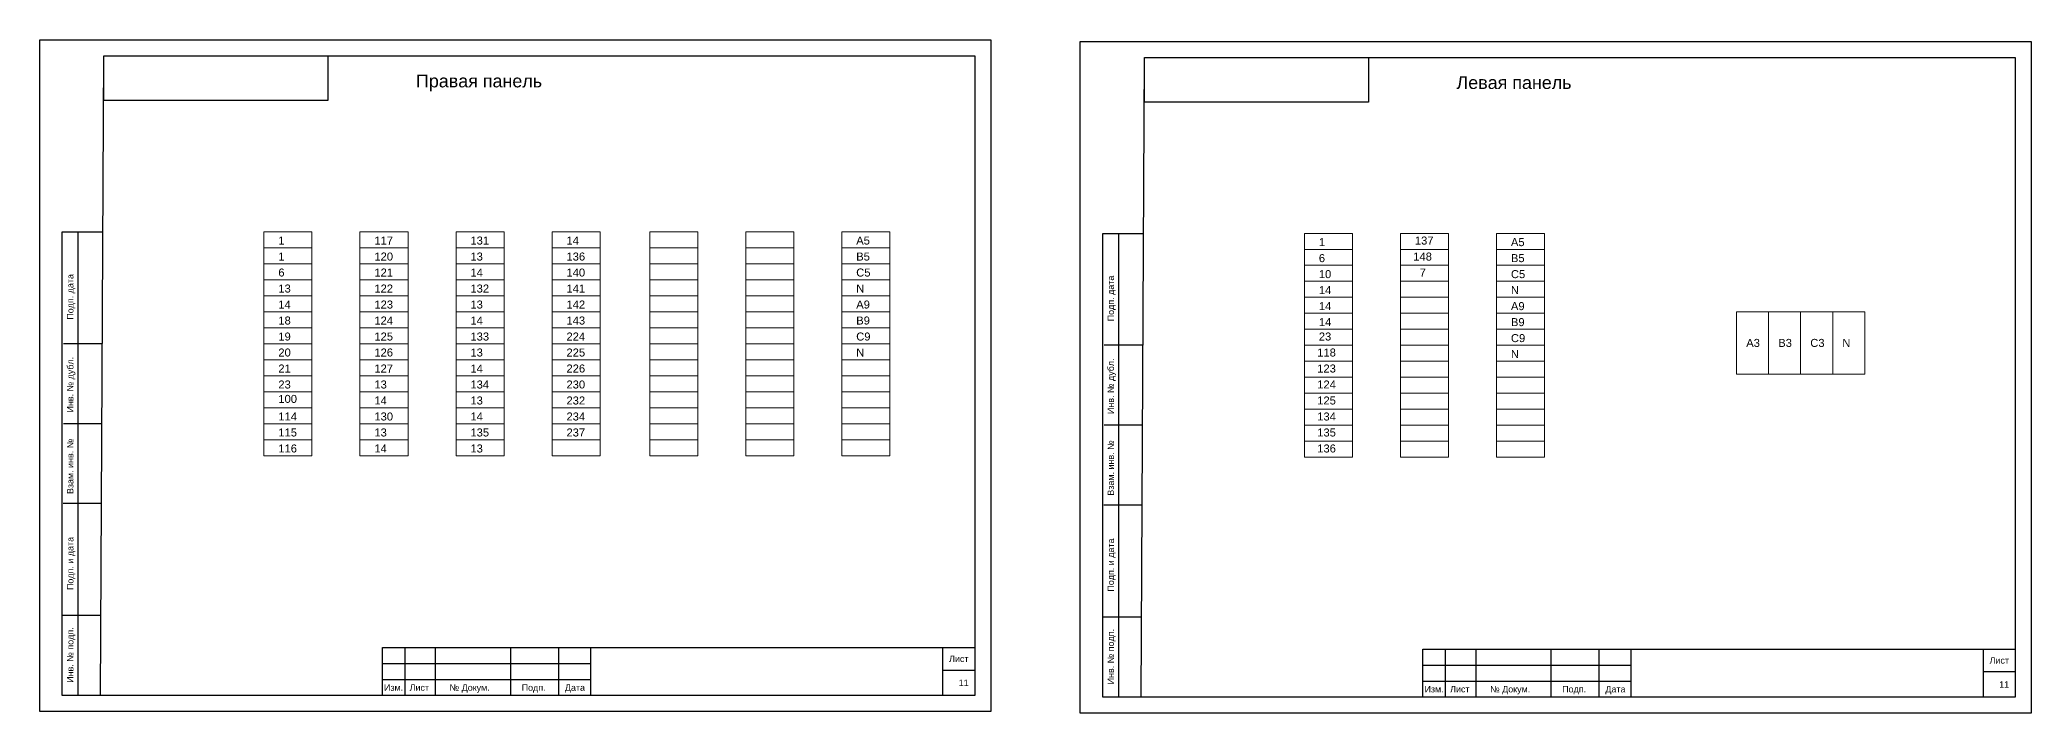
# Model space of a CAD drawing. Header units: millimetres. Extents: x 1674 to 4134, y 3039 to 4124.
# Drawn here: x 2650 to 3272, y 3290 to 3500 of the extents above; entities that cross this region are included whole.
import ezdxf

# ---------------------------------------------------------------- set-up
doc = ezdxf.new("R2010")
doc.units = ezdxf.units.MM
doc.layers.add('Аппаратура', color=7, linetype='Continuous', lineweight=20)
doc.layers.add('Рамки', color=7, linetype='Continuous', lineweight=25)
doc.styles.get("Standard").update_dxf_attribs({"font": 'arial.ttf'})

msp = doc.modelspace()

# ---------------------------------------------------------------- hatches: boundary and pattern name
at = {"layer": 'Аппаратура'}
h = msp.add_hatch(dxfattribs=at)
h.set_pattern_fill('ANGLE')
h.set_pattern_definition([(0, (-5, 5), (0, 6.985), [5.08, -1.905]), (90, (-5, 5), (-6.985, 4e-16), [5.08, -1.905])])
h.paths.add_polyline_path([(2726, 3445, 1), (2724, 3445, 1)])

# ---------------------------------------------------------------- linework, layer by layer
for points in [[(2720, 3440), (2735, 3440), (2735, 3435), (2720, 3435)], [(2750, 3440), (2765, 3440), (2765, 3435), (2750, 3435)], [(2780, 3440), (2795, 3440), (2795, 3435), (2780, 3435)], [(2810, 3440), (2825, 3440), (2825, 3435), (2810, 3435)], [(2840.5, 3440), (2855.5, 3440), (2855.5, 3435), (2840.5, 3435)], [(2870.5, 3440), (2885.5, 3440), (2885.5, 3435), (2870.5, 3435)], [(2900.5, 3440), (2915.5, 3440), (2915.5, 3435), (2900.5, 3435)], [(2720, 3435), (2735, 3435), (2735, 3430), (2720, 3430)], [(2750, 3435), (2765, 3435), (2765, 3430), (2750, 3430)], [(2780, 3435), (2795, 3435), (2795, 3430), (2780, 3430)], [(2810, 3435), (2825, 3435), (2825, 3430), (2810, 3430)], [(2840.5, 3435), (2855.5, 3435), (2855.5, 3430), (2840.5, 3430)], [(2870.5, 3435), (2885.5, 3435), (2885.5, 3430), (2870.5, 3430)], [(2900.5, 3435), (2915.5, 3435), (2915.5, 3430), (2900.5, 3430)], [(3045, 3439.5), (3060, 3439.5), (3060, 3434.5), (3045, 3434.5)], [(3045, 3434.5), (3060, 3434.5), (3060, 3429.5), (3045, 3429.5)], [(3075, 3439.5), (3090, 3439.5), (3090, 3434.5), (3075, 3434.5)], [(3075, 3434.5), (3090, 3434.5), (3090, 3429.5), (3075, 3429.5)], [(3105, 3439.5), (3120, 3439.5), (3120, 3434.5), (3105, 3434.5)], [(3105, 3434.5), (3120, 3434.5), (3120, 3429.5), (3105, 3429.5)], [(2720, 3430), (2735, 3430), (2735, 3425), (2720, 3425)], [(2750, 3430), (2765, 3430), (2765, 3425), (2750, 3425)], [(2780, 3430), (2795, 3430), (2795, 3425), (2780, 3425)], [(2810, 3430), (2825, 3430), (2825, 3425), (2810, 3425)], [(2840.5, 3430), (2855.5, 3430), (2855.5, 3425), (2840.5, 3425)], [(2870.5, 3430), (2885.5, 3430), (2885.5, 3425), (2870.5, 3425)], [(2900.5, 3430), (2915.5, 3430), (2915.5, 3425), (2900.5, 3425)], [(3045, 3429.5), (3060, 3429.5), (3060, 3424.5), (3045, 3424.5)], [(3075, 3429.5), (3090, 3429.5), (3090, 3424.5), (3075, 3424.5)], [(3105, 3429.5), (3120, 3429.5), (3120, 3424.5), (3105, 3424.5)], [(2720, 3425), (2735, 3425), (2735, 3420), (2720, 3420)], [(2750, 3425), (2765, 3425), (2765, 3420), (2750, 3420)], [(2780, 3425), (2795, 3425), (2795, 3420), (2780, 3420)], [(2810, 3425), (2825, 3425), (2825, 3420), (2810, 3420)], [(2840.5, 3425), (2855.5, 3425), (2855.5, 3420), (2840.5, 3420)], [(2870.5, 3425), (2885.5, 3425), (2885.5, 3420), (2870.5, 3420)], [(2900.5, 3425), (2915.5, 3425), (2915.5, 3420), (2900.5, 3420)], [(3045, 3424.5), (3060, 3424.5), (3060, 3419.5), (3045, 3419.5)], [(3075, 3424.5), (3090, 3424.5), (3090, 3419.5), (3075, 3419.5)], [(3105, 3424.5), (3120, 3424.5), (3120, 3419.5), (3105, 3419.5)], [(2720, 3420), (2735, 3420), (2735, 3415), (2720, 3415)], [(2720, 3415), (2735, 3415), (2735, 3410), (2720, 3410)], [(2750, 3420), (2765, 3420), (2765, 3415), (2750, 3415)], [(2750, 3415), (2765, 3415), (2765, 3410), (2750, 3410)], [(2780, 3420), (2795, 3420), (2795, 3415), (2780, 3415)], [(2780, 3415), (2795, 3415), (2795, 3410), (2780, 3410)], [(2810, 3420), (2825, 3420), (2825, 3415), (2810, 3415)], [(2810, 3415), (2825, 3415), (2825, 3410), (2810, 3410)], [(2840.5, 3420), (2855.5, 3420), (2855.5, 3415), (2840.5, 3415)], [(2840.5, 3415), (2855.5, 3415), (2855.5, 3410), (2840.5, 3410)], [(2870.5, 3420), (2885.5, 3420), (2885.5, 3415), (2870.5, 3415)], [(2870.5, 3415), (2885.5, 3415), (2885.5, 3410), (2870.5, 3410)], [(2900.5, 3420), (2915.5, 3420), (2915.5, 3415), (2900.5, 3415)], [(2900.5, 3415), (2915.5, 3415), (2915.5, 3410), (2900.5, 3410)], [(3045, 3419.5), (3060, 3419.5), (3060, 3414.5), (3045, 3414.5)], [(3075, 3419.5), (3090, 3419.5), (3090, 3414.5), (3075, 3414.5)], [(3105, 3419.5), (3120, 3419.5), (3120, 3414.5), (3105, 3414.5)], [(3180, 3415), (3190, 3415), (3190, 3395.5), (3180, 3395.5)], [(3190, 3415), (3200, 3415), (3200, 3395.5), (3190, 3395.5)], [(3200, 3415), (3210, 3415), (3210, 3395.5), (3200, 3395.5)], [(3210, 3415), (3220, 3415), (3220, 3395.5), (3210, 3395.5)], [(2720, 3410), (2735, 3410), (2735, 3405), (2720, 3405)], [(2750, 3410), (2765, 3410), (2765, 3405), (2750, 3405)], [(2780, 3410), (2795, 3410), (2795, 3405), (2780, 3405)], [(2810, 3410), (2825, 3410), (2825, 3405), (2810, 3405)], [(2840.5, 3410), (2855.5, 3410), (2855.5, 3405), (2840.5, 3405)], [(2870.5, 3410), (2885.5, 3410), (2885.5, 3405), (2870.5, 3405)], [(2900.5, 3410), (2915.5, 3410), (2915.5, 3405), (2900.5, 3405)], [(3045, 3414.5), (3060, 3414.5), (3060, 3409.5), (3045, 3409.5)], [(3045, 3409.5), (3060, 3409.5), (3060, 3404.5), (3045, 3404.5)], [(3075, 3414.5), (3090, 3414.5), (3090, 3409.5), (3075, 3409.5)], [(3075, 3409.5), (3090, 3409.5), (3090, 3404.5), (3075, 3404.5)], [(3105, 3414.5), (3120, 3414.5), (3120, 3409.5), (3105, 3409.5)], [(3105, 3409.5), (3120, 3409.5), (3120, 3404.5), (3105, 3404.5)], [(2720, 3405), (2735, 3405), (2735, 3400), (2720, 3400)], [(2750, 3405), (2765, 3405), (2765, 3400), (2750, 3400)], [(2780, 3405), (2795, 3405), (2795, 3400), (2780, 3400)], [(2810, 3405), (2825, 3405), (2825, 3400), (2810, 3400)], [(2840.5, 3405), (2855.5, 3405), (2855.5, 3400), (2840.5, 3400)], [(2870.5, 3405), (2885.5, 3405), (2885.5, 3400), (2870.5, 3400)], [(2900.5, 3405), (2915.5, 3405), (2915.5, 3400), (2900.5, 3400)], [(3045, 3404.5), (3060, 3404.5), (3060, 3399.5), (3045, 3399.5)], [(3075, 3404.5), (3090, 3404.5), (3090, 3399.5), (3075, 3399.5)], [(3105, 3404.5), (3120, 3404.5), (3120, 3399.5), (3105, 3399.5)], [(2720, 3400), (2735, 3400), (2735, 3395), (2720, 3395)], [(2750, 3400), (2765, 3400), (2765, 3395), (2750, 3395)], [(2780, 3400), (2795, 3400), (2795, 3395), (2780, 3395)], [(2810, 3400), (2825, 3400), (2825, 3395), (2810, 3395)], [(2840.5, 3400), (2855.5, 3400), (2855.5, 3395), (2840.5, 3395)], [(2870.5, 3400), (2885.5, 3400), (2885.5, 3395), (2870.5, 3395)], [(2900.5, 3400), (2915.5, 3400), (2915.5, 3395), (2900.5, 3395)], [(3045, 3399.5), (3060, 3399.5), (3060, 3394.5), (3045, 3394.5)], [(3075, 3399.5), (3090, 3399.5), (3090, 3394.5), (3075, 3394.5)], [(3105, 3399.5), (3120, 3399.5), (3120, 3394.5), (3105, 3394.5)], [(2720, 3395), (2735, 3395), (2735, 3390), (2720, 3390)], [(2720, 3390), (2735, 3390), (2735, 3385), (2720, 3385)], [(2750, 3395), (2765, 3395), (2765, 3390), (2750, 3390)], [(2750, 3390), (2765, 3390), (2765, 3385), (2750, 3385)], [(2780, 3395), (2795, 3395), (2795, 3390), (2780, 3390)], [(2780, 3390), (2795, 3390), (2795, 3385), (2780, 3385)], [(2810, 3395), (2825, 3395), (2825, 3390), (2810, 3390)], [(2810, 3390), (2825, 3390), (2825, 3385), (2810, 3385)], [(2840.5, 3395), (2855.5, 3395), (2855.5, 3390), (2840.5, 3390)], [(2840.5, 3390), (2855.5, 3390), (2855.5, 3385), (2840.5, 3385)], [(2870.5, 3395), (2885.5, 3395), (2885.5, 3390), (2870.5, 3390)], [(2870.5, 3390), (2885.5, 3390), (2885.5, 3385), (2870.5, 3385)], [(2900.5, 3395), (2915.5, 3395), (2915.5, 3390), (2900.5, 3390)], [(2900.5, 3390), (2915.5, 3390), (2915.5, 3385), (2900.5, 3385)], [(3045, 3394.5), (3060, 3394.5), (3060, 3389.5), (3045, 3389.5)], [(3075, 3394.5), (3090, 3394.5), (3090, 3389.5), (3075, 3389.5)], [(3105, 3394.5), (3120, 3394.5), (3120, 3389.5), (3105, 3389.5)], [(2720, 3385), (2735, 3385), (2735, 3380), (2720, 3380)], [(2750, 3385), (2765, 3385), (2765, 3380), (2750, 3380)], [(2780, 3385), (2795, 3385), (2795, 3380), (2780, 3380)], [(2810, 3385), (2825, 3385), (2825, 3380), (2810, 3380)], [(2840.5, 3385), (2855.5, 3385), (2855.5, 3380), (2840.5, 3380)], [(2870.5, 3385), (2885.5, 3385), (2885.5, 3380), (2870.5, 3380)], [(2900.5, 3385), (2915.5, 3385), (2915.5, 3380), (2900.5, 3380)], [(3045, 3389.5), (3060, 3389.5), (3060, 3384.5), (3045, 3384.5)], [(3045, 3384.5), (3060, 3384.5), (3060, 3379.5), (3045, 3379.5)], [(3075, 3389.5), (3090, 3389.5), (3090, 3384.5), (3075, 3384.5)], [(3075, 3384.5), (3090, 3384.5), (3090, 3379.5), (3075, 3379.5)], [(3105, 3389.5), (3120, 3389.5), (3120, 3384.5), (3105, 3384.5)], [(3105, 3384.5), (3120, 3384.5), (3120, 3379.5), (3105, 3379.5)], [(2720, 3380), (2735, 3380), (2735, 3375), (2720, 3375)], [(2750, 3380), (2765, 3380), (2765, 3375), (2750, 3375)], [(2780, 3380), (2795, 3380), (2795, 3375), (2780, 3375)], [(2810, 3380), (2825, 3380), (2825, 3375), (2810, 3375)], [(2840.5, 3380), (2855.5, 3380), (2855.5, 3375), (2840.5, 3375)], [(2870.5, 3380), (2885.5, 3380), (2885.5, 3375), (2870.5, 3375)], [(2900.5, 3380), (2915.5, 3380), (2915.5, 3375), (2900.5, 3375)], [(3045, 3379.5), (3060, 3379.5), (3060, 3374.5), (3045, 3374.5)], [(3075, 3379.5), (3090, 3379.5), (3090, 3374.5), (3075, 3374.5)], [(3105, 3379.5), (3120, 3379.5), (3120, 3374.5), (3105, 3374.5)], [(2720, 3375), (2735, 3375), (2735, 3370), (2720, 3370)], [(2750, 3375), (2765, 3375), (2765, 3370), (2750, 3370)], [(2780, 3375), (2795, 3375), (2795, 3370), (2780, 3370)], [(2810, 3375), (2825, 3375), (2825, 3370), (2810, 3370)], [(2840.5, 3375), (2855.5, 3375), (2855.5, 3370), (2840.5, 3370)], [(2870.5, 3375), (2885.5, 3375), (2885.5, 3370), (2870.5, 3370)], [(2900.5, 3375), (2915.5, 3375), (2915.5, 3370), (2900.5, 3370)], [(3045, 3374.5), (3060, 3374.5), (3060, 3369.5), (3045, 3369.5)], [(3075, 3374.5), (3090, 3374.5), (3090, 3369.5), (3075, 3369.5)], [(3105, 3374.5), (3120, 3374.5), (3120, 3369.5), (3105, 3369.5)]]:
    msp.add_lwpolyline(points, close=True, dxfattribs=at)
at = {"layer": 'Рамки'}
for p, q in [((2669, 3295), (2670, 3495)), ((2670, 3495), (2942, 3495)), ((2942, 3495), (2942, 3295)), ((2994, 3294.5), (2995, 3494.5)), ((2995, 3494.5), (3267, 3494.5)), ((3267, 3494.5), (3267, 3294.5)), ((2657, 3440), (2669.72, 3440)), ((2657, 3295), (2657, 3440)), ((2662, 3295), (2662, 3440)), ((2982, 3439.5), (2994.72, 3439.5)), ((2982, 3294.5), (2982, 3439.5)), ((2987, 3294.5), (2987, 3439.5)), ((2669.42, 3405), (2657.42, 3405)), ((2994.42, 3404.5), (2982.42, 3404.5)), ((2669.42, 3380), (2657.42, 3380)), ((2994.42, 3379.5), (2982.42, 3379.5)), ((2669.3, 3355), (2657.3, 3355)), ((2994.3, 3354.5), (2982.3, 3354.5)), ((2669.12, 3320), (2657.12, 3320)), ((2669.12, 3320), (2657.12, 3320)), ((2669.12, 3320), (2657.12, 3320)), ((2994.12, 3319.5), (2982.12, 3319.5)), ((2994.12, 3319.5), (2982.12, 3319.5)), ((2994.12, 3319.5), (2982.12, 3319.5)), ((2764, 3310), (2764, 3295)), ((2773.5, 3310), (2773.5, 3295)), ((2797, 3310), (2797, 3295)), ((2812, 3310), (2812, 3295)), ((2932, 3310), (2932, 3295)), ((3089, 3309.5), (3089, 3294.5)), ((3098.5, 3309.5), (3098.5, 3294.5)), ((3122, 3309.5), (3122, 3294.5)), ((3137, 3309.5), (3137, 3294.5)), ((3257, 3309.5), (3257, 3294.5)), ((2757, 3305), (2822, 3305)), ((2932, 3303), (2942, 3303)), ((3082, 3304.5), (3147, 3304.5)), ((2757, 3300), (2822, 3300)), ((3082, 3299.5), (3147, 3299.5)), ((3257, 3302.5), (3267, 3302.5)), ((2669, 3295), (2657, 3295)), ((2942, 3295), (2669, 3295)), ((2994, 3294.5), (2982, 3294.5)), ((3267, 3294.5), (2994, 3294.5))]:
    msp.add_line(p, q, dxfattribs=at)
for points in [[(2650, 3500), (2947, 3500), (2947, 3290), (2650, 3290)], [(2975, 3499.5), (3272, 3499.5), (3272, 3289.5), (2975, 3289.5)], [(2670, 3495), (2740, 3495), (2740, 3481), (2670, 3481)], [(2995, 3494.5), (3065, 3494.5), (3065, 3480.5), (2995, 3480.5)], [(2757, 3295), (2757, 3310), (2942, 3310), (2942, 3295)], [(2757, 3310), (2822, 3310), (2822, 3295), (2757, 3295)], [(3082, 3294.5), (3082, 3309.5), (3267, 3309.5), (3267, 3294.5)], [(3082, 3309.5), (3147, 3309.5), (3147, 3294.5), (3082, 3294.5)]]:
    msp.add_lwpolyline(points, close=True, dxfattribs=at)

# ---------------------------------------------------------------- texts
for s, height, p in [('Правая панель', 4, (2767.5, 3485.13)), ('Левая панель', 4, (3092.5, 3484.63)), ('1', 2.5, (2724.5, 3436)), ('1', 2.5, (2724.5, 3431)), ('117', 2.5, (2754.5, 3436)), ('120', 2.5, (2754.5, 3431)), ('131', 2.5, (2784.5, 3436)), ('13', 2.5, (2784.5, 3431)), ('14', 2.5, (2814.5, 3436)), ('136', 2.5, (2814.5, 3431)), ('A5', 2.5, (2905, 3436)), ('B5', 2.5, (2905, 3431)), ('1', 2.5, (3049.5, 3435.5)), ('148', 2.5, (3079, 3431)), ('137', 2.5, (3079.5, 3436)), ('A5', 2.5, (3109.5, 3435.5)), ('6', 2.5, (2724.5, 3426)), ('121', 2.5, (2754.5, 3426)), ('14', 2.5, (2784.5, 3426)), ('140', 2.5, (2814.5, 3426)), ('C5', 2.5, (2905, 3426)), ('6', 2.5, (3049.5, 3430.5)), ('10', 2.5, (3049.5, 3425.5)), ('7', 2.5, (3081, 3426)), ('C5', 2.5, (3109.5, 3425.5)), ('B5', 2.5, (3109.5, 3430.5)), ('13', 2.5, (2724.5, 3421)), ('122', 2.5, (2754.5, 3421)), ('132', 2.5, (2784.5, 3421)), ('141', 2.5, (2814.5, 3421)), ('N', 2.5, (2905, 3421)), ('14', 2.5, (3049.5, 3420.5)), ('N', 2.5, (3109.5, 3420.5)), ('14', 2.5, (2724.5, 3416)), ('123', 2.5, (2754.5, 3416)), ('13', 2.5, (2784.5, 3416)), ('142', 2.5, (2814.5, 3416)), ('A9', 2.5, (2905, 3416)), ('14', 2.5, (3049.5, 3415.5)), ('A9', 2.5, (3109.5, 3415.5)), ('18', 2.5, (2724.5, 3411)), ('124', 2.5, (2754.5, 3411)), ('14', 2.5, (2784.5, 3411)), ('143', 2.5, (2814.5, 3411)), ('B9', 2.5, (2905, 3411)), ('14', 2.5, (3049.5, 3410.5)), ('B9', 2.5, (3109.5, 3410.5)), ('20', 2.5, (2724.5, 3401)), ('19', 2.5, (2724.5, 3406)), ('125', 2.5, (2754.5, 3406)), ('126', 2.5, (2754.5, 3401)), ('133', 2.5, (2784.5, 3406)), ('13', 2.5, (2784.5, 3401)), ('224', 2.5, (2814.5, 3406)), ('225', 2.5, (2814.5, 3401)), ('C9', 2.5, (2905, 3406)), ('N', 2.5, (2905, 3401)), ('118', 2.5, (3049, 3401)), ('23', 2.5, (3049.5, 3406)), ('C9', 2.5, (3109.5, 3405.5)), ('N', 2.5, (3109.5, 3400.5)), ('A3', 2.5, (3183, 3404)), ('B3', 2.5, (3193, 3404)), ('C3', 2.5, (3203, 3404)), ('N', 2.5, (3213, 3404)), ('21', 2.5, (2724.5, 3396)), ('127', 2.5, (2754.5, 3396)), ('14', 2.5, (2784.5, 3396)), ('226', 2.5, (2814.5, 3396)), ('123', 2.5, (3049, 3396)), ('23', 2.5, (2724.5, 3391)), ('13', 2.5, (2754.5, 3391)), ('134', 2.5, (2784.5, 3391)), ('230', 2.5, (2814.5, 3391)), ('124', 2.5, (3049, 3391)), ('100', 2.5, (2724.5, 3386.5)), ('14', 2.5, (2754.5, 3386)), ('13', 2.5, (2784.5, 3386)), ('232', 2.5, (2814.5, 3386)), ('125', 2.5, (3049, 3386)), ('114', 2.5, (2724.5, 3381)), ('115', 2.5, (2724.5, 3376)), ('130', 2.5, (2754.5, 3381)), ('13', 2.5, (2754.5, 3376)), ('14', 2.5, (2784.5, 3381)), ('135', 2.5, (2784.5, 3376)), ('234', 2.5, (2814.5, 3381)), ('237', 2.5, (2814.5, 3376)), ('134', 2.5, (3049, 3381)), ('135', 2.5, (3049, 3376)), ('116', 2.5, (2724.5, 3371)), ('14', 2.5, (2754.5, 3371)), ('13', 2.5, (2784.5, 3371)), ('136', 2.5, (3049, 3371))]:
    msp.add_text(s, height=height).set_placement(p)
for s, p in [('Подп. дата', (2660.5, 3412.5)), ('Подп. дата', (2985.5, 3412)), ('Инв. № дубл.', (2660.5, 3383.5)), ('Инв. № дубл.', (2985.5, 3383)), ('Взам. инв. №', (2660.5, 3358)), ('Взам. инв. №', (2985.5, 3357.5)), ('Подп. и дата', (2660.5, 3328)), ('Подп. и дата', (2985.5, 3327.5)), ('Инв. № подп.', (2660.5, 3299)), ('Инв. № подп.', (2985.5, 3298.5))]:
    msp.add_text(s, height=2, rotation=90, dxfattribs=at).set_placement(p)
for s, p in [('Лист', (2934, 3305.5)), ('Лист', (3259, 3305)), ('Изм.', (2757.5, 3296.5)), ('Лист', (2765.5, 3296.5)), ('№ Докум.', (2778, 3296.5)), ('Подп.', (2800.5, 3296.5)), ('Дата', (2814, 3296.5)), ('11', (2937, 3298)), ('Изм.', (3082.5, 3296)), ('Лист', (3090.5, 3296)), ('№ Докум.', (3103, 3296)), ('Подп.', (3125.5, 3296)), ('Дата', (3139, 3296)), ('11', (3262, 3297.5))]:
    msp.add_text(s, height=2, dxfattribs=at).set_placement(p)

doc.saveas('drawing.dxf')
